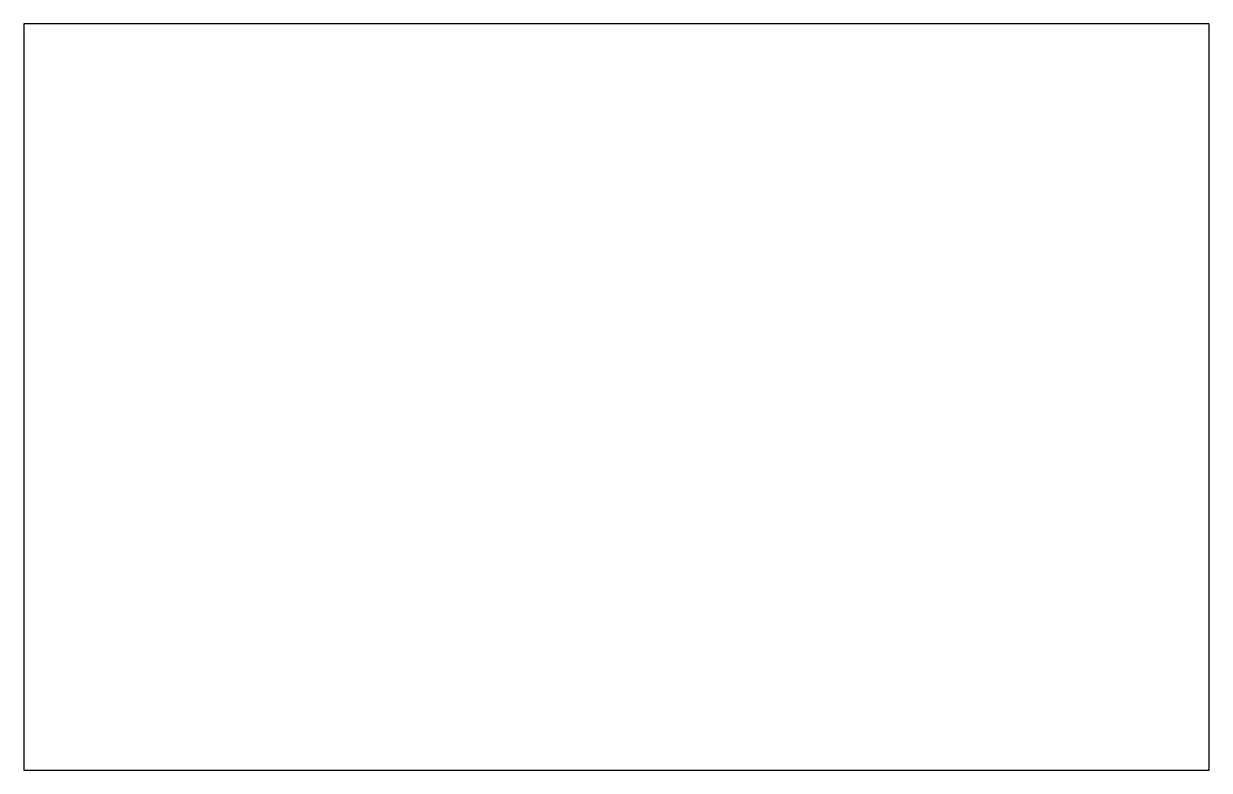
# Model space of a CAD drawing. Header units: millimetres. Extents: x 0 to 200, y 0 to 126.
import ezdxf

# ---------------------------------------------------------------- set-up
doc = ezdxf.new("R2010")
doc.units = ezdxf.units.MM

msp = doc.modelspace()

# ---------------------------------------------------------------- linework, layer by layer
at = {"layer": 'CORTE'}
msp.add_lwpolyline([(0, 0), (200, 0), (200, 126), (0, 126)], close=True, dxfattribs=at)

doc.saveas('drawing.dxf')
